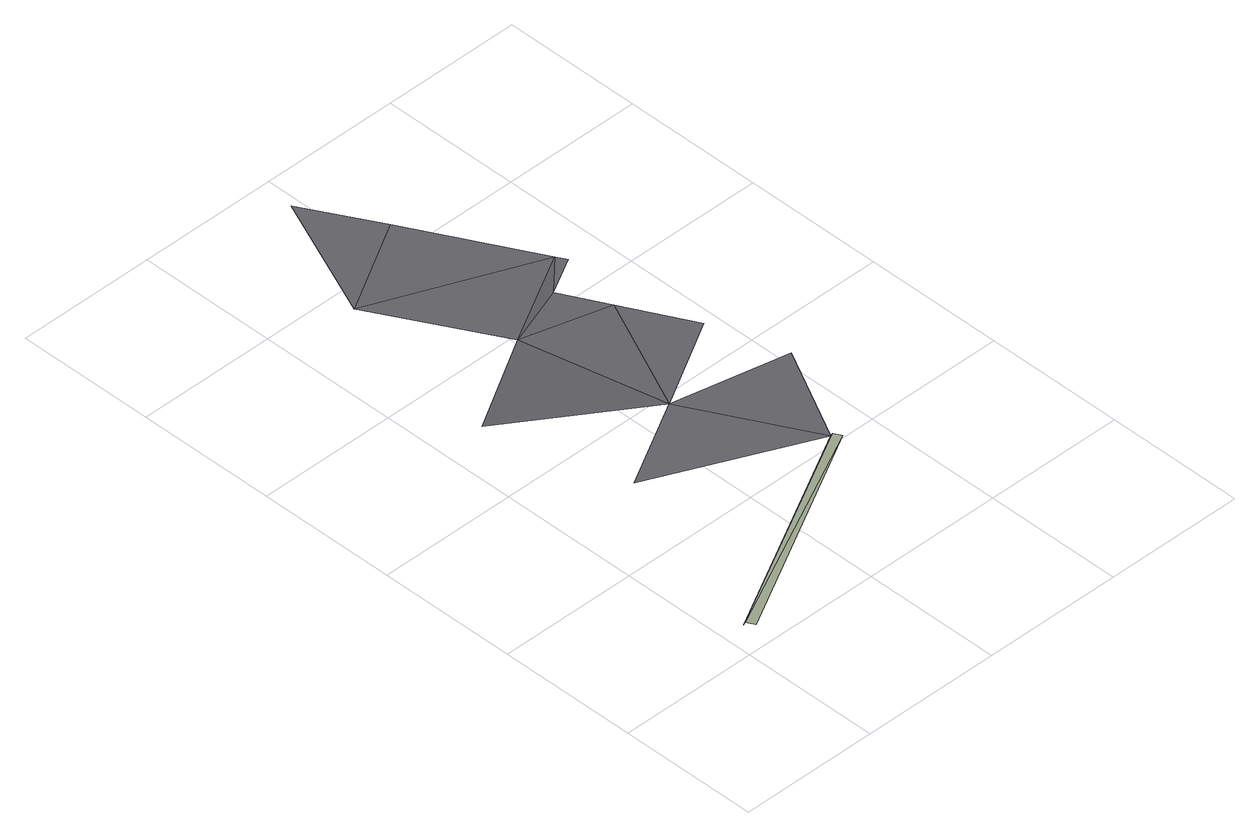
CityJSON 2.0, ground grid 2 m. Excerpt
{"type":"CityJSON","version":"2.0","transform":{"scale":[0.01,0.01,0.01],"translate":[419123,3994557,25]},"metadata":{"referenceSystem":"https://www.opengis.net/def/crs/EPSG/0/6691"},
"CityObjects":{
"road1":{"type":"Road","attributes":{"class":"1040","function":"9020","RoadStructureAttribute.sectionType":"9"},"geometry":[{"type":"MultiSurface","lod":"3","boundaries":[[[0,1,2]],[[2,3,0]],[[4,5,6]],[[7,8,1]],[[9,7,4]],[[10,5,4]],[[11,12,13]],[[7,14,4]],[[15,10,4]],[[16,17,5]],[[13,5,17]],[[16,5,10]],[[11,13,17]],[[18,17,16]]],"semantics":{"surfaces":[{"type":"AuxiliaryTrafficArea","function":"1100"},{"type":"TrafficArea","function":"2000"}],"values":[0,0,1,0,1,1,1,1,1,1,1,1,1,1]}}]}
},
"vertices":[
[350,198,105],[344,209,105],[34,41,103],[40,29,103],[249,384,101],[200,586,106],[67,511,99],[343,211,100],[33,43,98],[121,313,100],[323,551,107],[238,836,109],[180,942,108],[104,761,105],[412,346,104],[376,455,105],[288,616,108],[334,660,108],[342,646,108]
]}
